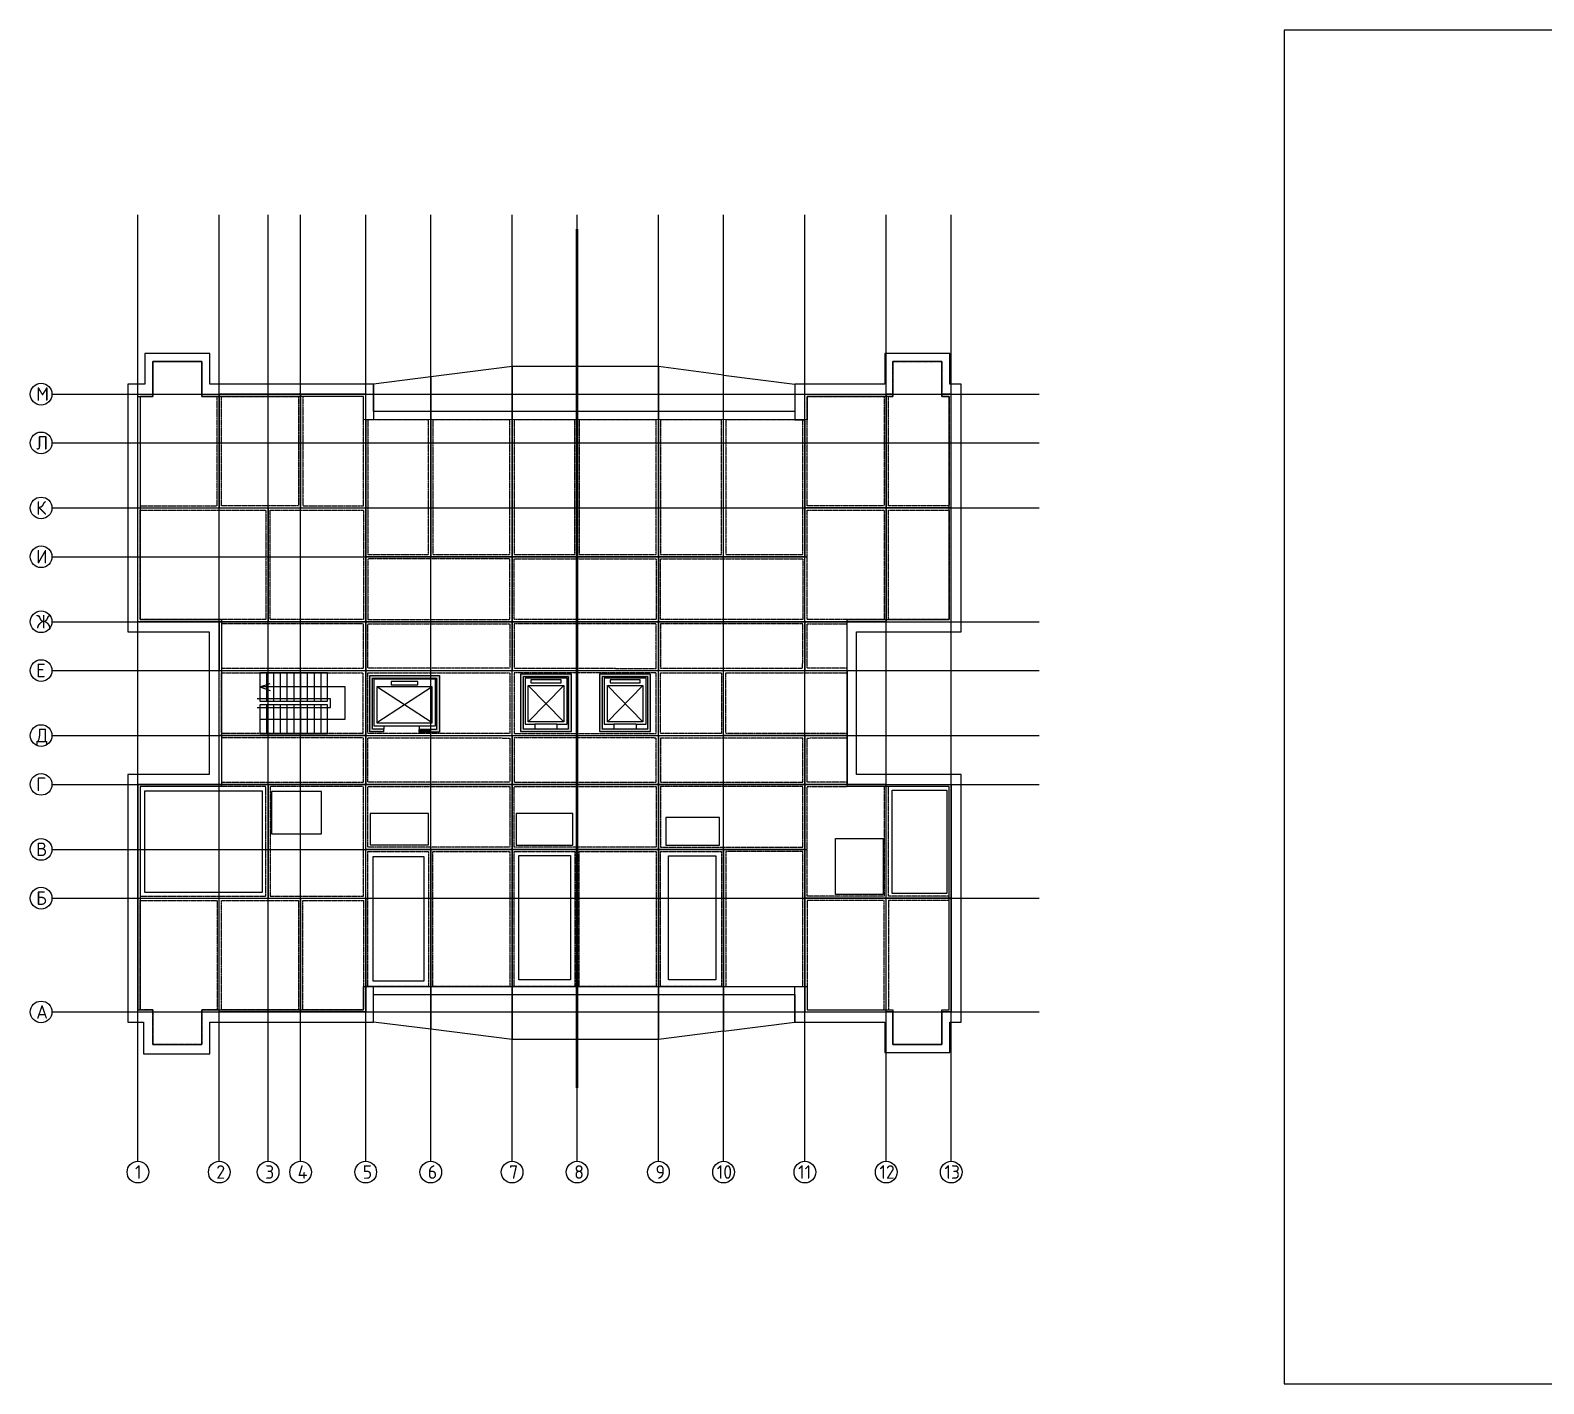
# Model space of a CAD drawing. Header units: millimetres. Extents: x -10163 to 1081624, y -5450 to 417560.
# Drawn here: x 230150 to 285979, y -5250 to 44700 of the extents above; entities that cross this region are included whole.
import ezdxf

# ---------------------------------------------------------------- set-up
doc = ezdxf.new("R2010")
doc.units = ezdxf.units.MM
doc.linetypes.add('HIDDEN', pattern=[0.375, 0.25, -0.125])
doc.linetypes.add('Штрих-пунктир', pattern=[24, 20, -1.5, 1, -1.5])
for name, color, linetype in [('Анкеровка', 30, 'Continuous'), ('Кровля', 92, 'Continuous'), ('Лестница', 7, 'Continuous'), ('ЛИФТ', 10, 'Continuous'), ('Оси 2', 253, 'Continuous'), ('Панели', 210, 'Continuous'), ('Перегородки', 150, 'Continuous'), ('Стены', 40, 'Continuous'), ('Стены1', 120, 'Continuous')]:
    doc.layers.add(name, color=color, linetype=linetype)
doc.styles.add('ГОСТ', font='GOST Common.ttf', dxfattribs={"height": 400})

# ---------------------------------------------------------------- blocks, each defined once
blk = doc.blocks.new('АР_Лифт_1.5')
for p, q in [((0, 0), (0, 1550)), ((0, 1550), (1700, 1550)), ((1700, 1550), (1700, 1190)), ((1700, 1190), (1872, 1190)), ((1700, 0), (0, 0)), ((1700, 370), (1700, 0)), ((1700, 370), (1883, 370))]:
    blk.add_line(p, q)
at = {"linetype": 'ByBlock', "lineweight": -2}
for points in [[(70, 1330), (170, 1330), (170, 220), (70, 220)], [(270, 120), (1610, 120), (1610, 1430), (270, 1430)]]:
    blk.add_lwpolyline(points, close=True, dxfattribs=at)
for points in [[(1610, 1430), (270, 120)], [(1610, 120), (270, 1430)]]:
    blk.add_lwpolyline(points, dxfattribs=at)
blk.add_lwpolyline([(1700, 370), (1700, 1190)])

msp = doc.modelspace()

# ---------------------------------------------------------------- hatches: boundary and pattern name
at = {"layer": 'Лестница'}
h = msp.add_hatch(color=256, dxfattribs=at)
h.dxf.hatch_style = 1
h.paths.add_polyline_path([(245240, 20890), (244923.24, 20890), (244923.24, 20790), (245140, 20790), (245140, 18893.353), (244923.24, 18893.353), (244923.24, 18793.353), (245240, 18793.353)])
h.paths.add_polyline_path([(244923.24, 20890), (242680, 20890), (242680, 18810), (243190, 18810), (243190, 18910), (242780, 18910), (242780, 20790), (244923.24, 20790)])
h = msp.add_hatch(color=256, dxfattribs=at)
h.dxf.hatch_style = 1
h.paths.add_polyline_path([(250110, 20940), (248230, 20940), (248230, 18820), (250110, 18820)])
h.paths.add_polyline_path([(250010, 20840), (250010, 18920), (248330, 18920), (248330, 20840)], flags=16)
h = msp.add_hatch(color=256, dxfattribs=at)
h.dxf.hatch_style = 1
h.paths.add_polyline_path([(253030, 20940), (251150, 20940), (251150, 18820), (253030, 18820)])
h.paths.add_polyline_path([(252930, 20840), (252930, 18920), (251250, 18920), (251250, 20840)], flags=16)
h = msp.add_hatch(color=256, dxfattribs=at)
h.dxf.hatch_style = 1
h.paths.add_polyline_path([(244923.24, 18893.353), (244493.138, 18893.353), (244493.138, 18793.353), (244923.24, 18793.353)])

# ---------------------------------------------------------------- linework, layer by layer
at = {"layer": 'Анкеровка'}
msp.add_lwpolyline([(276400, -5250), (380890, -5250), (380890, 44700), (276400, 44700)], close=True, dxfattribs=at)
at = {"layer": 'Кровля', "const_width": 100}
msp.add_lwpolyline([(250323.24, 37370), (250323.24, 5670)], dxfattribs=at)
at = {"layer": 'Лестница'}
for p, q in [((238870, 20990), (238870, 19940)), ((239120, 20990), (239120, 19940)), ((239370, 20990), (239370, 19940)), ((239620, 20990), (239620, 19940)), ((239870, 20990), (239870, 19940)), ((240120, 20990), (240120, 19940)), ((240370, 20990), (240370, 19940)), ((240620, 20990), (240620, 19940)), ((240870, 20990), (240870, 19940)), ((238620, 20465), (239000, 20590)), ((241760, 20465), (238620, 20465)), ((238620, 20465), (239000, 20340)), ((241760, 19275), (241760, 20465)), ((241230, 20030), (238520, 20030)), ((238520, 19710), (241230, 19710)), ((238870, 19800), (238870, 18750)), ((239120, 19800), (239120, 18750)), ((239370, 19800), (239370, 18750)), ((239620, 19800), (239620, 18750)), ((239870, 19800), (239870, 18750)), ((240120, 19800), (240120, 18750)), ((240370, 19800), (240370, 18750)), ((240620, 19800), (240620, 18750)), ((240870, 19800), (240870, 18750)), ((241230, 19710), (241230, 20030)), ((238620, 19275), (241760, 19275)), ((243190, 18810), (243190, 18910)), ((244493.138, 18793.353), (244493.138, 18893.353))]:
    msp.add_line(p, q, dxfattribs=at)
for points in [[(241120, 19940), (241120, 20990), (238620, 20990), (238620, 19940)], [(248230, 18820), (250110, 18820), (250110, 20940), (248230, 20940)], [(248330, 18920), (250010, 18920), (250010, 20840), (248330, 20840)], [(251150, 18820), (253030, 18820), (253030, 20940), (251150, 20940)], [(251250, 18920), (252930, 18920), (252930, 20840), (251250, 20840)], [(241120, 18750), (241120, 19800), (238620, 19800), (238620, 18750)]]:
    msp.add_lwpolyline(points, close=True, dxfattribs=at)
for points in [[(243190, 18810), (242680, 18810), (242680, 20890), (245240, 20890), (245240, 18793.353), (244493.138, 18793.353)], [(243190, 18910), (242780, 18910), (242780, 20790), (245140, 20790), (245140, 18893.353), (244493.138, 18893.353)]]:
    msp.add_lwpolyline(points, dxfattribs=at)
at = {"layer": 'ЛИФТ'}
for p, q in [((244975.927, 19143.325), (242929.015, 20469.591)), ((244975.927, 20469.591), (242929.015, 19143.325)), ((243190, 19027.995), (243190, 18910)), ((244493.138, 19027.995), (244493.138, 18893.353))]:
    msp.add_line(p, q, dxfattribs=at)
for points in [[(242822.795, 20754.247), (242822.795, 19027.995), (245101.789, 19027.995), (245101.789, 20754.247)], [(244442.873, 20541.728), (244442.873, 20663.806), (243461.36, 20663.806), (243461.36, 20541.728)], [(244975.927, 19143.325), (244975.927, 20469.591), (242929.015, 20469.591), (242929.015, 19143.325)]]:
    msp.add_lwpolyline(points, close=True, dxfattribs=at)
at = {"layer": 'Оси 2', "linetype": 'Штрих-пунктир'}
for p, q in [((234123.24, 2960), (234123.24, 37892.696)), ((237123.24, 2960), (237123.24, 37892.696)), ((238923.24, 2960), (238923.24, 37892.696)), ((240123.24, 2960), (240123.24, 37892.696)), ((242523.24, 2960), (242523.24, 37892.696)), ((244923.24, 2960), (244923.24, 37892.696)), ((247923.24, 2960), (247923.24, 37892.696)), ((250323.24, 2960), (250323.24, 37892.696)), ((253323.24, 2960), (253323.24, 37892.696)), ((258723.24, 2960), (258723.24, 37892.696)), ((261723.24, 2960), (261723.24, 37892.696)), ((264123.24, 2960), (264123.24, 37892.696)), ((234123.24, 2960), (234123.24, 33970)), ((237123.24, 2960), (237123.24, 33970)), ((238923.24, 2960), (238923.24, 33970)), ((240123.24, 2960), (240123.24, 33970)), ((242523.24, 2960), (242523.24, 33970)), ((244923.24, 2960), (244923.24, 33970)), ((247923.24, 2960), (247923.24, 33970)), ((250323.24, 2960), (250323.24, 33970)), ((253323.24, 2960), (253323.24, 33970)), ((258723.24, 2960), (258723.24, 33970)), ((261723.24, 2960), (261723.24, 33970)), ((264123.24, 2960), (264123.24, 33970)), ((230950, 31270), (267370, 31270)), ((230950, 31270), (267370, 31270)), ((230950, 29470), (267370, 29470)), ((230950, 29470), (267370, 29470)), ((230950, 27070), (267370, 27070)), ((230950, 27070), (267370, 27070)), ((230950, 25270), (258803.24, 25270)), ((230950, 25270), (258803.24, 25270)), ((230950, 22870), (267370, 22870)), ((230950, 22870), (267370, 22870)), ((230950, 21070), (267370, 21070)), ((230950, 21070), (267370, 21070)), ((230950, 18670), (267370, 18670)), ((230950, 18670), (267370, 18670)), ((230950, 16870), (267370, 16870)), ((230950, 16870), (267370, 16870)), ((230950, 14470), (258803.24, 14470)), ((230950, 14470), (258803.24, 14470)), ((230950, 12670), (267370, 12670)), ((230950, 12670), (267370, 12670)), ((230950, 8470), (267370, 8470)), ((230950, 8470), (267370, 8470))]:
    msp.add_line(p, q, dxfattribs=at)
at = {"layer": 'Оси 2', "linetype": 'Continuous'}
for q in [(255723.24, 37892.696), (255723.24, 33970)]:
    msp.add_line((255723.24, 2960), q, dxfattribs=at)
at = {"layer": 'Оси 2'}
for centre in [(230550, 31270), (230550, 31270), (230550, 29470), (230550, 29470), (230550, 27070), (230550, 27070), (230550, 25270), (230550, 25270), (230550, 22870), (230550, 22870), (230550, 21070), (230550, 21070), (230550, 18670), (230550, 18670), (230550, 16870), (230550, 16870), (230550, 14470), (230550, 14470), (230550, 12670), (230550, 12670), (230550, 8470), (230550, 8470), (234123.24, 2560), (234123.24, 2560), (237123.24, 2560), (238923.24, 2560), (240123.24, 2560), (242523.24, 2560), (244923.24, 2560), (247923.24, 2560), (250323.24, 2560), (253323.24, 2560), (255723.24, 2560), (258723.24, 2560), (261723.24, 2560), (264123.24, 2560)]:
    msp.add_circle(centre, 400, dxfattribs=at)
at = {"layer": 'Панели', "linetype": 'Continuous'}
for p, q in [((234673.24, 31190), (234673.24, 32470)), ((234673.24, 32470), (236473.24, 32470)), ((236473.24, 32470), (236473.24, 31190)), ((263773.24, 32470), (261973.24, 32470)), ((261973.24, 32470), (261973.24, 31270)), ((263773.24, 31270), (263773.24, 32470)), ((244923.24, 31906.311), (242813.24, 31640)), ((247923.24, 32284.951), (244923.24, 31906.311)), ((244923.24, 25270), (244923.24, 31906.311)), ((244923.24, 31906.311), (244923.24, 25270)), ((247923.24, 25270), (247923.24, 32284.951)), ((255723.24, 31977.221), (253323.24, 32284.951)), ((253323.24, 32284.951), (253323.24, 25270)), ((255723.24, 25270), (255723.24, 31977.221)), ((255723.24, 25270), (255723.24, 31977.221)), ((255723.24, 31977.221), (258353.24, 31640)), ((242813.24, 31640), (242813.24, 30325.049)), ((258353.24, 31640), (258353.24, 30325.049)), ((261973.24, 31270), (261723.24, 31270)), ((264123.24, 31270), (263773.24, 31270)), ((264123.24, 29859.804), (264123.24, 31270)), ((234123.24, 27070), (234123.24, 31190)), ((234123.24, 31190), (234673.24, 31190)), ((236473.24, 31190), (237043.24, 31190)), ((237043.24, 31190), (237123.24, 31190)), ((237123.24, 31190), (237123.24, 27070)), ((242813.24, 30325.049), (242523.24, 30325.049)), ((242523.24, 30325.049), (242523.24, 25270)), ((258353.24, 30325.049), (258723.24, 30325.049)), ((258723.24, 30325.049), (258723.24, 25270)), ((264123.24, 27070), (264123.24, 29859.804)), ((264123.24, 29859.804), (264123.24, 29859.804)), ((242523.24, 25270), (244923.24, 25270)), ((244923.24, 25270), (247923.24, 25270)), ((253323.24, 25270), (255723.24, 25270)), ((255723.24, 25270), (258723.24, 25270)), ((258723.24, 25270), (255723.24, 25270)), ((242523.24, 9414.951), (242523.24, 14470)), ((242523.24, 14470), (244923.24, 14470)), ((244923.24, 14470), (244923.24, 7833.689)), ((244923.24, 7833.689), (244923.24, 14470)), ((244923.24, 14470), (247923.24, 14470)), ((247923.24, 14470), (247923.24, 7455.049)), ((253323.24, 7455.049), (253323.24, 14470)), ((253323.24, 14470), (255723.24, 14470)), ((255723.24, 14470), (255723.24, 7762.779)), ((255723.24, 14470), (258723.24, 14470)), ((255723.24, 14470), (255723.24, 7762.779)), ((258723.24, 14470), (255723.24, 14470)), ((258723.24, 9414.951), (258723.24, 14470)), ((234123.24, 12670), (234123.24, 8550)), ((237123.24, 8550), (237123.24, 12670)), ((264123.24, 12670), (264123.24, 9880.196)), ((264123.24, 9880.196), (264123.24, 9880.196)), ((264123.24, 9880.196), (264123.24, 8470)), ((242813.24, 9414.951), (242523.24, 9414.951)), ((242813.24, 8100), (242813.24, 9414.951)), ((258353.24, 8100), (258353.24, 9414.951)), ((258353.24, 9414.951), (258723.24, 9414.951)), ((234123.24, 8550), (234673.24, 8550)), ((234673.24, 8550), (234673.24, 7270)), ((236473.24, 7270), (236473.24, 8550)), ((236473.24, 8550), (237043.24, 8550)), ((237043.24, 8550), (237123.24, 8550)), ((261973.24, 8470), (261723.24, 8470)), ((261973.24, 7270), (261973.24, 8470)), ((264123.24, 8470), (263773.24, 8470)), ((263773.24, 8470), (263773.24, 7270)), ((244923.24, 7833.689), (242813.24, 8100)), ((247923.24, 7455.049), (244923.24, 7833.689)), ((255723.24, 7762.779), (258353.24, 8100)), ((234673.24, 7270), (236473.24, 7270)), ((255723.24, 7762.779), (253323.24, 7455.049)), ((263773.24, 7270), (261973.24, 7270))]:
    msp.add_line(p, q, dxfattribs=at)
for points in [[(250323.24, 25270), (250323.24, 32284.951), (247923.24, 32284.951), (247923.24, 25270)], [(253323.24, 25270), (253323.24, 32284.951), (250323.24, 32284.951), (250323.24, 25270)], [(237123.24, 31270), (237123.24, 27070), (240123.24, 27070), (240123.24, 31270)], [(242523.24, 27070), (242523.24, 31270), (240123.24, 31270), (240123.24, 27070)], [(258723.24, 27070), (258723.24, 31270), (261723.24, 31270), (261723.24, 27070)], [(234123.24, 22870), (234123.24, 27070), (238923.24, 27070), (238923.24, 22870)], [(238923.24, 22870), (238923.24, 27070), (242523.24, 27070), (242523.24, 22870)], [(258723.24, 22870), (258723.24, 27070), (261723.24, 27070), (261723.24, 22870)], [(264123.24, 22870), (264123.24, 27070), (261723.24, 27070), (261723.24, 22870)], [(242523.24, 25270), (242523.24, 22870), (247923.24, 22870), (247923.24, 25270)], [(247923.24, 25270), (247923.24, 22870), (253323.24, 22870), (253323.24, 25270)], [(253323.24, 25270), (253323.24, 22870), (258723.24, 22870), (258723.24, 25270)], [(237123.24, 22870), (237123.24, 21070), (242523.24, 21070), (242523.24, 22870)], [(242523.24, 22870), (242523.24, 21070), (247923.24, 21070), (247923.24, 22870)], [(247923.24, 22870), (247923.24, 21070), (253323.24, 21070), (253323.24, 22870)], [(253323.24, 22870), (253323.24, 21070), (258723.24, 21070), (258723.24, 22870)], [(258723.24, 22870), (258723.24, 21070), (260280, 21070), (260280, 22870)], [(237123.24, 18670), (237123.24, 21070), (242523.24, 21070), (242523.24, 18670)], [(255723.24, 18670), (255723.24, 21070), (260280, 21070), (260280, 18670)], [(237123.24, 16870), (237123.24, 18670), (242523.24, 18670), (242523.24, 16870)], [(242523.24, 16870), (242523.24, 18670), (247923.24, 18670), (247923.24, 16870)], [(247923.24, 16870), (247923.24, 18670), (253323.24, 18670), (253323.24, 16870)], [(253323.24, 16870), (253323.24, 18670), (258723.24, 18670), (258723.24, 16870)], [(258723.24, 16870), (258723.24, 18670), (260280, 18670), (260280, 16870)], [(234123.24, 16870), (234123.24, 12670), (238923.24, 12670), (238923.24, 16870)], [(238923.24, 16870), (238923.24, 12670), (242523.24, 12670), (242523.24, 16870)], [(242523.24, 14470), (242523.24, 16870), (247923.24, 16870), (247923.24, 14470)], [(247923.24, 14470), (247923.24, 16870), (253323.24, 16870), (253323.24, 14470)], [(253323.24, 14470), (253323.24, 16870), (258723.24, 16870), (258723.24, 14470)], [(258723.24, 16870), (258723.24, 12670), (261723.24, 12670), (261723.24, 16870)], [(264123.24, 16870), (264123.24, 12670), (261723.24, 12670), (261723.24, 16870)], [(250323.24, 14470), (250323.24, 7455.049), (247923.24, 7455.049), (247923.24, 14470)], [(253323.24, 14470), (253323.24, 7455.049), (250323.24, 7455.049), (250323.24, 14470)], [(237123.24, 8470), (237123.24, 12670), (240123.24, 12670), (240123.24, 8470)], [(242523.24, 12670), (242523.24, 8470), (240123.24, 8470), (240123.24, 12670)], [(258723.24, 12670), (258723.24, 8470), (261723.24, 8470), (261723.24, 12670)]]:
    msp.add_lwpolyline(points, close=True, dxfattribs=at)
at = {"layer": 'Перегородки', "linetype": 'HIDDEN', "ltscale": 10}
for points in [[(234203.24, 27150), (237043.24, 27150), (237043.24, 31190), (236473.24, 31190), (236473.24, 32470), (234673.24, 32470), (234673.24, 31190), (234203.24, 31190), (234203.24, 27150)], [(261803.24, 27150), (261803.24, 31190), (261973.24, 31190), (261973.24, 32470), (263773.24, 32470), (263773.24, 31190), (264043.24, 31190), (264043.24, 27150), (261803.24, 27150)], [(258803.24, 27150), (258803.24, 31190), (261643.24, 31190), (261643.24, 27150), (258803.24, 27150)], [(242603.24, 21156.867), (242603.24, 22790), (247843.24, 22790), (247843.24, 21156.867), (242603.24, 21156.867)], [(253243.24, 22790), (248003.24, 22790), (248003.24, 21156.867), (253243.24, 21150), (253243.24, 22790)], [(258642.409, 21156.841), (258643.24, 22790), (253403.24, 22790), (253403.24, 21156.867), (258642.408, 21154.203)], [(260280, 21157.368), (258803.24, 21157.368), (258803.24, 22790), (260280, 22790)], [(242420, 20990), (242420, 18750), (237203.24, 18750), (237203.24, 20990), (242420, 20990)], [(247843.24, 20990), (247843.24, 18750), (242600, 18750), (242600, 20990), (247843.24, 20990)], [(248003.24, 18750), (253243.24, 18750), (253243.24, 20990), (248003.24, 20990), (248003.24, 18750)], [(255643.24, 20990), (255643.24, 18750), (253403.24, 18750), (253403.24, 20990), (255643.24, 20990)], [(260280, 18750), (255803.24, 18750), (255803.24, 20990), (260280, 20990)], [(247843.24, 16950), (242603.24, 16950), (242603.24, 18583.133), (247843.24, 18580.829), (247843.24, 16947.696)], [(253243.24, 18580.829), (248003.24, 18590), (248003.24, 16950), (253243.24, 16950), (253243.24, 18590)], [(258643.24, 18580.829), (253403.24, 18580.829), (253403.24, 16950), (258643.24, 16950), (258643.24, 18580.829)], [(260280, 16950), (258803.24, 16947.696), (258803.24, 18580.829), (260280, 18582.632)], [(261643.24, 16790), (261643.24, 12750), (258803.24, 12750), (258803.24, 16790), (260280, 16790)], [(264043.24, 12750), (261803.24, 12750), (261803.24, 16790)], [(236473.24, 8550), (236473.24, 7270), (234673.24, 7270), (234673.24, 8550), (234203.24, 8550), (234203.24, 12590), (237043.24, 12590), (237043.24, 8550), (236473.24, 8550)], [(261643.24, 8550), (261643.24, 12590), (258803.24, 12590), (258803.24, 9414.951)], [(264043.24, 12590), (261803.24, 12590), (261803.24, 8550)]]:
    msp.add_lwpolyline(points, dxfattribs=at)
for points in [[(237203.24, 27150), (237203.24, 31190), (240043.24, 31190), (240043.24, 27150)], [(240203.24, 31190), (240203.24, 27150), (242443.24, 27150), (242443.24, 31190)], [(242603.24, 30325.049), (242603.24, 25350), (244843.24, 25350), (244843.24, 30325.049)], [(245003.24, 30325.049), (245003.24, 25350), (247843.24, 25350), (247843.24, 30325.049)], [(248003.24, 30325.049), (248003.24, 25350), (250243.24, 25350), (250243.24, 30325.049)], [(250403.24, 30325.049), (250403.24, 25350), (253243.24, 25350), (253243.24, 30325.049)], [(253403.24, 30325.049), (253403.24, 25350), (255643.24, 25350), (255643.24, 30325.049)], [(255803.24, 30325.049), (255803.24, 25350), (258643.24, 25350), (258643.24, 30325.049)], [(234203.24, 22950), (234203.24, 26990), (238843.24, 26990), (238843.24, 22950)], [(239003.24, 22950), (239003.24, 26990), (242443.24, 26990), (242443.24, 22950)], [(261643.24, 26990), (261643.24, 22950), (258803.24, 22950), (258803.24, 26990)], [(261803.24, 22950), (261803.24, 26990), (264043.24, 26990), (264043.24, 22950)], [(247843.24, 22950), (247843.24, 25190), (242603.24, 25190), (242603.24, 22950)], [(253243.24, 25190), (253243.24, 22950), (248003.24, 22950), (248003.24, 25190)], [(258643.24, 25190), (258643.24, 22950), (253403.24, 22950), (253403.24, 25190)], [(237203.24, 22790), (237203.24, 21156.867), (242443.24, 21156.867), (242443.24, 22790)], [(237203.24, 18590.07), (237203.24, 16950), (242443.24, 16950), (242443.24, 18590.07)], [(234203.24, 16790), (234203.24, 12750), (238843.24, 12750), (238843.24, 16790)], [(239003.24, 16790), (239003.24, 12750), (242443.24, 12750), (242443.24, 16790)], [(247843.24, 16790), (247843.24, 14550), (242603.24, 14550), (242603.24, 16790)], [(253243.24, 16790), (253243.24, 14550), (248003.24, 14550), (248003.24, 16790)], [(258643.24, 14550), (258643.24, 16790), (253403.24, 16790), (253403.24, 14550)], [(244843.24, 14390), (244843.24, 9414.951), (242603.24, 9414.951), (242603.24, 14390)], [(247843.24, 14390), (247843.24, 9414.951), (245003.24, 9414.951), (245003.24, 14390)], [(250243.24, 14390), (250243.24, 9414.951), (248003.24, 9414.951), (248003.24, 14390)], [(253243.24, 14390), (253243.24, 9414.951), (250403.24, 9414.951), (250403.24, 14390)], [(255643.24, 14390), (255643.24, 9414.951), (253403.24, 9414.951), (253403.24, 14390)], [(258643.24, 9414.951), (258643.24, 14390), (255803.24, 14390), (255803.24, 9414.951)], [(240043.24, 12590), (240043.24, 8550), (237203.24, 8550), (237203.24, 12590)], [(242443.24, 12590), (242443.24, 8550), (240203.24, 8550), (240203.24, 12590)]]:
    msp.add_lwpolyline(points, close=True, dxfattribs=at)
at = {"layer": 'Стены', "lineweight": -3}
for points in [[(234370, 16630), (238710, 16630), (238710, 12880), (234370, 12880)], [(240893.24, 16610), (239043.24, 16610), (239043.24, 15050), (240893.24, 15050)], [(261940, 16650), (263960, 16650), (263960, 12840), (261940, 12840)], [(244840, 15790), (242690, 15790), (242690, 14640), (244840, 14640)], [(250160, 15800), (248070, 15800), (248070, 14620), (250160, 14620)], [(255580, 15650), (253600, 15650), (253600, 14620), (255580, 14620)], [(259850, 14870), (261610, 14870), (261610, 12810), (259850, 12810)], [(242800, 14210), (244670, 14210), (244670, 9610), (242800, 9610)], [(248170, 14250), (250080, 14250), (250080, 9660), (248170, 9660)], [(253690, 14230), (255440, 14230), (255440, 9660), (253690, 9660)]]:
    msp.add_lwpolyline(points, close=True, dxfattribs=at)
at = {"layer": 'Стены1'}
for points in [[(264493.24, 8100), (264493.24, 17240), (260630, 17240), (260630, 22500), (264493.24, 22500), (264493.24, 31640), (264073.24, 31640), (264073.24, 32770), (261673.24, 32770), (261673.24, 31640), (258353.24, 31640), (258353.24, 30625.049), (242813.24, 30625.049), (242813.24, 31640), (236773.24, 31640), (236773.24, 32770), (234373.24, 32770), (234373.24, 31640), (233753.24, 31640), (233753.24, 22500), (236753.24, 22500), (236753.24, 17240), (233753.24, 17240), (233753.24, 8100), (234323.24, 8100), (234323.24, 6920), (236773.24, 6920), (236773.24, 8100), (242813.24, 8100), (242813.24, 9114.951), (258353.24, 9114.951), (258353.24, 8100), (261673.24, 8100), (261673.24, 6970), (264073.24, 6970), (264073.24, 8100), (264493.24, 8100)], [(263773.24, 7270), (263773.24, 8550), (264043.24, 8550), (264043.24, 16790), (260280, 16790), (260280, 22950), (264043.24, 22950), (264043.24, 31190), (263773.24, 31190), (263773.24, 32470), (261973.24, 32470), (261973.24, 31190), (258803.24, 31190), (258803.24, 30325.049), (242443.24, 30330), (242443.24, 31190), (236473.24, 31190), (236473.24, 32470), (234673.24, 32470), (234673.24, 31190), (234203.24, 31190), (234203.24, 22950), (237203.24, 22950), (237203.24, 16790), (234203.24, 16790), (234203.24, 8550), (234673.24, 8550), (234673.24, 7270), (236473.24, 7270), (236473.24, 8550), (242443.24, 8550), (242443.24, 9414.951), (258803.24, 9414.951), (258803.24, 8550), (261973.24, 8550), (261973.24, 7270), (263773.24, 7270)]]:
    msp.add_lwpolyline(points, dxfattribs=at)

# ---------------------------------------------------------------- block references
at = {"layer": 'ЛИФТ', "xscale": -1, "rotation": 90}
for p in [(249950, 20792.244), (252870, 20792.244)]:
    msp.add_blockref('АР_Лифт_1.5', p, dxfattribs=at)

# ---------------------------------------------------------------- texts
at = {"layer": 'Оси 2', "char_height": 500, "attachment_point": 1, "style": 'ГОСТ'}
for s, insert in [('М', (230370.634, 31523.722)), ('Л', (230370.634, 29723.722)), ('К', (230370.634, 27323.722)), ('И', (230370.634, 25523.722)), ('Ж', (230370.634, 23123.722)), ('Е', (230370.634, 21323.722)), ('Д', (230370.634, 18923.722)), ('Г', (230370.634, 17123.722)), ('В', (230370.634, 14723.722)), ('Б', (230370.634, 12923.722)), ('А', (230370.634, 8723.722)), ('1', (234013.874, 2813.722)), ('2', (237013.874, 2813.722)), ('3', (238813.874, 2813.722)), ('4', (240013.874, 2813.722)), ('5', (242413.874, 2813.722)), ('6', (244813.874, 2813.722)), ('7', (247813.874, 2813.722)), ('8', (250213.874, 2813.722)), ('9', (253213.874, 2813.722)), ('10', (255473.874, 2813.722)), ('11', (258473.874, 2813.722)), ('12', (261473.874, 2813.722)), ('13', (263873.874, 2813.722))]:
    msp.add_mtext_dynamic_manual_height_columns(s, width=529.33393, gutter_width=12.5, heights=[0], dxfattribs=dict(at, insert=insert))

doc.saveas('drawing.dxf')
